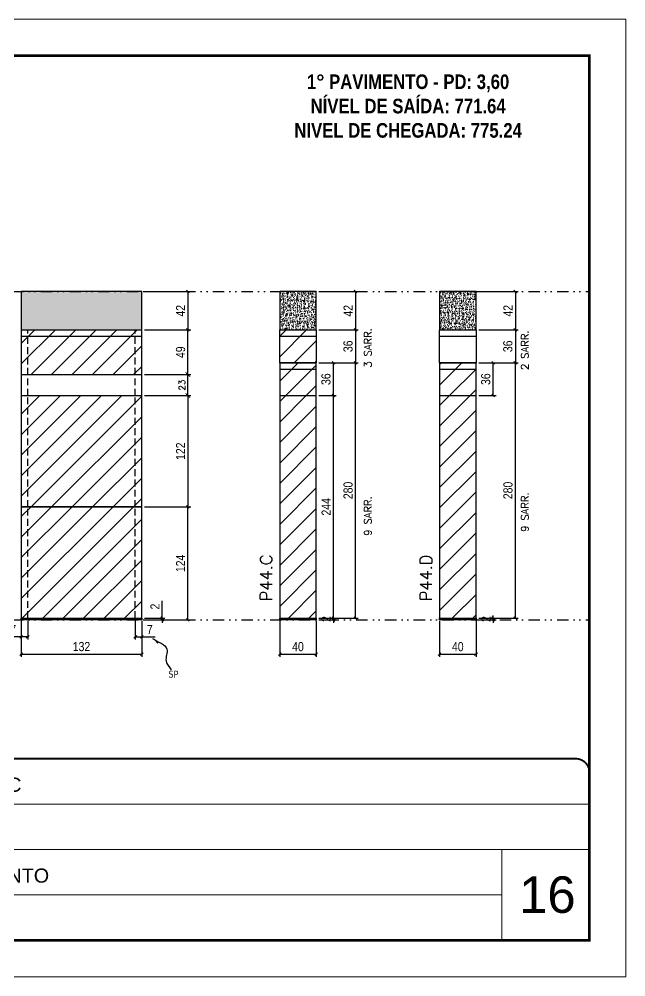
# Model space of a CAD drawing. Extents: x 2949 to 9203, y -16089 to 12527.
# Drawn here: x 8537 to 9203, y 8031 to 9081 of the extents above; entities that cross this region are included whole.
import ezdxf

# ---------------------------------------------------------------- set-up
doc = ezdxf.new("R2010")
doc.units = 0
for name, pattern in [('CONTINUO', [0]), ('DASHED', [0.75, 0.5, -0.25]), ('DIVIDE2', [0.625, 0.25, -0.125, 0, -0.125, 0, -0.125]), ('HIDDEN', [0.375, 0.25, -0.125])]:
    doc.linetypes.add(name, pattern=pattern)
for name, color, linetype, lineweight in [('CARIMBO', 255, 'Continuous', 9), ('Folhas', 255, 'Continuous', 9), ('Hachura', 251, 'Continuous', 9), ('SARRAFO DE PRESSAO', 251, 'DASHED', 9), ('Texto Seção', 7, 'Continuous', 15)]:
    doc.layers.add(name, color=color, linetype=linetype, lineweight=lineweight)
for name, color, linetype in [('COTA', 241, 'Continuous'), ('NOMENCLATURA', 7, 'Continuous'), ('Nível', 160, 'Continuous'), ('Painéis', 200, 'Continuous'), ('SARR_2.2x7', 40, 'Continuous'), ('Sarrafo de Pressão', 42, 'HIDDEN'), ('texto', 7, 'Continuous')]:
    doc.layers.add(name, color=color, linetype=linetype)
doc.styles.add('ARIAL', font='arial.ttf')
doc.styles.add('COTA TECNICA', font='techl___.ttf', dxfattribs={"height": 10})
doc.styles.add('COTA TECNICA-50', font='techl___.ttf', dxfattribs={"height": 10})
doc.styles.add('REGUA-120', font='ROMANS.shx', dxfattribs={"height": 15})
doc.styles.add('ROMANC', font='techb___.ttf', dxfattribs={"height": 2.5})
doc.styles.add('ROMANS', font='romans.shx')
doc.styles.get("Standard").update_dxf_attribs({"font": 'arial.ttf'})
doc.dimstyles.new('COTA PAINEL-50', dxfattribs={"dimtxt": 10, "dimasz": 3, "dimexe": 3, "dimexo": 3, "dimgap": 3, "dimtad": 1, "dimdec": 1, "dimzin": 12, "dimdsep": 46, "dimtxsty": 'COTA TECNICA-50', "dimblk1": 'OBLIQUE', "dimblk2": 'OBLIQUE', "dimsah": 1, "dimcen": 0.9, "dimclrd": 4, "dimclre": 4, "dimclrt": 240, "dimadec": 1, "dimazin": 3, "dimtfac": 1, "dimtdec": 1, "dimtmove": 0, "dimatfit": 3, "dimfxl": 1, "dimtolj": 1, "dimtzin": 12, "dimarcsym": 0})
doc.dimstyles.new('Cota Paínel', dxfattribs={"dimtxt": 7, "dimasz": 5, "dimexe": 3, "dimexo": 3, "dimgap": 3, "dimtad": 1, "dimdec": 1, "dimzin": 12, "dimdsep": 46, "dimtxsty": 'ROMANS', "dimblk": 'ARCHTICK', "dimcen": 0, "dimclrd": 4, "dimclre": 4, "dimclrt": 1, "dimadec": 1, "dimazin": 3, "dimtfac": 1, "dimtdec": 1, "dimtmove": 0, "dimatfit": 3, "dimldrblk": 'OBLIQUE', "dimfxl": 1, "dimtolj": 1, "dimtzin": 12, "dimarcsym": 0})
doc.dimstyles.new('PAINEL', dxfattribs={"dimtxt": 10, "dimasz": 3, "dimexe": 3, "dimexo": 3, "dimgap": 3, "dimtad": 1, "dimdec": 1, "dimzin": 12, "dimdsep": 46, "dimtxsty": 'COTA TECNICA', "dimblk1": 'OBLIQUE', "dimblk2": 'OBLIQUE', "dimsah": 1, "dimcen": 0.9, "dimclrd": 4, "dimclre": 4, "dimclrt": 240, "dimadec": 1, "dimazin": 3, "dimtfac": 1, "dimtdec": 1, "dimtmove": 0, "dimatfit": 3, "dimfxl": 1, "dimtolj": 1, "dimtzin": 12, "dimarcsym": 0})
doc.dimstyles.get("Standard").update_dxf_attribs({"dimtxt": 0.18, "dimasz": 0.18, "dimexe": 0.18, "dimexo": 0.0625, "dimgap": 0.09, "dimtad": 0, "dimtih": 1, "dimtoh": 1, "dimdec": 4, "dimzin": 0, "dimdsep": 46, "dimtxsty": 'Standard', "dimcen": 0.09, "dimadec": 0, "dimazin": 0, "dimtfac": 1, "dimtdec": 4, "dimtofl": 0, "dimtmove": 0, "dimatfit": 3, "dimfxl": 1, "dimtolj": 1, "dimtzin": 0, "dimarcsym": 0})
pattern_1 = [(45, (-126071.967, -22713.47), (-11.2253202, 11.2253202), [])]

# ---------------------------------------------------------------- blocks, each defined once
blk = doc.blocks.new('9999999999')
at = {"color": 30, "linetype": 'CONTINUO'}
for p, q in [((98564.6, 34379.6), (99584, 34379.6)), ((98564.6, 34329.8), (99488, 34329.8)), ((99584, 34329.8), (99488, 34329.8)), ((99488, 34329.8), (99488, 34230.2)), ((98564.6, 34280), (99488, 34280))]:
    blk.add_line(p, q, dxfattribs=at)
at = {"color": 30, "linetype": 'CONTINUO', "const_width": 2}
blk.add_lwpolyline([(99584, 34230.2), (99584, 34414.4, 0.414214), (99569, 34429.4), (98229, 34429.4, 0.414214), (98214, 34414.4), (98214, 34245.2, 0.414214), (98229, 34230.2), (99584, 34230.2)], format="xyb", dxfattribs=at)
at = {"layer": 'Folhas'}
blk.add_lwpolyline([(98139, 34190.2), (99624, 34190.2), (99624, 35240.2), (98139, 35240.2)], close=True, dxfattribs=at)
at = {"layer": 'Folhas', "color": 30, "const_width": 3}
blk.add_lwpolyline([(98214, 34230.2), (99584, 34230.2), (99584, 35200.2), (98214, 35200.2)], close=True, dxfattribs=at)
at = {"color": 7, "linetype": 'Continuous', "ltscale": 5, "style": 'ARIAL'}
for s, height, p in [('ROCONTEC', 15.48, (98837.7, 34393.1)), ('1° PAVIMENTO', 15.483, (98837.7, 34293.5))]:
    blk.add_text(s, height=height, dxfattribs=at).set_placement(p)
blk = doc.blocks.new('_Oblique')
at = {"color": 0, "linetype": 'ByBlock', "lineweight": -2}
blk.add_line((-0.5, -0.5), (0.5, 0.5), dxfattribs=at)
blk = doc.blocks.new('*D527')
at = {"layer": 'COTA', "color": 4, "lineweight": -2, "transparency": 16777216}
for p, q in [((8539.8, 8421.3), (8539.8, 8381.8)), ((8671.8, 8421.3), (8671.8, 8381.8)), ((8539.8, 8384.8), (8671.8, 8384.8))]:
    blk.add_line(p, q, dxfattribs=at)
at = {"layer": 'Defpoints', "color": 0, "transparency": 16777216}
for p in [(8539.8, 8424.3), (8671.8, 8424.3), (8671.8, 8384.8)]:
    blk.add_point(p, dxfattribs=at)
at = {"layer": 'COTA', "color": 4, "lineweight": -2, "transparency": 16777216, "xscale": 3, "yscale": 3, "zscale": 3, "rotation": 180}
blk.add_blockref('_Oblique', (8539.8, 8384.8), dxfattribs=at)
at = {"layer": 'COTA', "color": 4, "lineweight": -2, "transparency": 16777216, "xscale": 3, "yscale": 3, "zscale": 3}
blk.add_blockref('_Oblique', (8671.8, 8384.8), dxfattribs=at)
at = {"layer": 'COTA', "color": 240, "transparency": 16777216, "insert": (8605.8, 8393.1), "char_height": 10, "attachment_point": 5, "style": 'COTA TECNICA'}
blk.add_mtext('\\A1;132', dxfattribs=at)
blk = doc.blocks.new('*D528')
at = {"layer": 'COTA', "color": 4, "lineweight": -2, "transparency": 16777216}
for p, q in [((8823.1, 8421.3), (8823.1, 8381.9)), ((8863.1, 8421.3), (8863.1, 8381.9)), ((8823.1, 8384.9), (8863.1, 8384.9))]:
    blk.add_line(p, q, dxfattribs=at)
at = {"layer": 'Defpoints', "color": 0, "transparency": 16777216}
for p in [(8823.1, 8424.3), (8863.1, 8424.3), (8863.1, 8384.9)]:
    blk.add_point(p, dxfattribs=at)
at = {"layer": 'COTA', "color": 4, "lineweight": -2, "transparency": 16777216, "xscale": 3, "yscale": 3, "zscale": 3, "rotation": 180}
blk.add_blockref('_Oblique', (8823.1, 8384.9), dxfattribs=at)
at = {"layer": 'COTA', "color": 4, "lineweight": -2, "transparency": 16777216, "xscale": 3, "yscale": 3, "zscale": 3}
blk.add_blockref('_Oblique', (8863.1, 8384.9), dxfattribs=at)
at = {"layer": 'COTA', "color": 240, "transparency": 16777216, "insert": (8843.1, 8393), "char_height": 10, "attachment_point": 5, "style": 'COTA TECNICA'}
blk.add_mtext('\\A1;40', dxfattribs=at)
blk = doc.blocks.new('*D534')
at = {"layer": 'COTA', "color": 4, "lineweight": -2, "transparency": 16777216}
for p, q in [((8546.8, 8421.3), (8546.8, 8400.8)), ((8539.8, 8419.3), (8539.8, 8400.8)), ((8539.8, 8403.8), (8525.1, 8403.8)), ((8546.8, 8403.8), (8539.8, 8403.8))]:
    blk.add_line(p, q, dxfattribs=at)
at = {"layer": 'Defpoints', "color": 0, "transparency": 16777216}
for p in [(8539.8, 8422.3), (8546.8, 8424.3), (8539.8, 8403.8)]:
    blk.add_point(p, dxfattribs=at)
at = {"layer": 'COTA', "color": 4, "lineweight": -2, "transparency": 16777216, "xscale": 3, "yscale": 3, "zscale": 3, "rotation": 180}
blk.add_blockref('_Oblique', (8539.8, 8403.8), dxfattribs=at)
at = {"layer": 'COTA', "color": 4, "lineweight": -2, "transparency": 16777216, "xscale": 3, "yscale": 3, "zscale": 3}
blk.add_blockref('_Oblique', (8546.8, 8403.8), dxfattribs=at)
at = {"layer": 'COTA', "color": 240, "transparency": 16777216, "insert": (8530.9, 8411.9), "char_height": 10, "attachment_point": 5, "style": 'COTA TECNICA-50'}
blk.add_mtext('\\A1;7', dxfattribs=at)
blk = doc.blocks.new('*D535')
at = {"layer": 'COTA', "color": 4, "lineweight": -2, "transparency": 16777216}
for p, q in [((8664.8, 8421.3), (8664.8, 8400.8)), ((8671.8, 8419.3), (8671.8, 8400.8)), ((8664.8, 8403.8), (8671.8, 8403.8)), ((8671.8, 8403.8), (8686.5, 8403.8))]:
    blk.add_line(p, q, dxfattribs=at)
at = {"layer": 'Defpoints', "color": 0, "transparency": 16777216}
for p in [(8664.8, 8424.3), (8671.8, 8422.3), (8671.8, 8403.8)]:
    blk.add_point(p, dxfattribs=at)
at = {"layer": 'COTA', "color": 4, "lineweight": -2, "transparency": 16777216, "xscale": 3, "yscale": 3, "zscale": 3, "rotation": 180}
blk.add_blockref('_Oblique', (8664.8, 8403.8), dxfattribs=at)
at = {"layer": 'COTA', "color": 4, "lineweight": -2, "transparency": 16777216, "xscale": 3, "yscale": 3, "zscale": 3}
blk.add_blockref('_Oblique', (8671.8, 8403.8), dxfattribs=at)
at = {"layer": 'COTA', "color": 240, "transparency": 16777216, "insert": (8680.7, 8411.9), "char_height": 10, "attachment_point": 5, "style": 'COTA TECNICA-50'}
blk.add_mtext('\\A1;7', dxfattribs=at)
blk = doc.blocks.new('*D536')
at = {"layer": 'COTA', "color": 4, "lineweight": -2, "transparency": 16777216}
for p, q in [((8674.8, 8546.3), (8725.5, 8546.3)), ((8722.5, 8422.3), (8722.5, 8546.3)), ((8674.8, 8422.3), (8725.5, 8422.3))]:
    blk.add_line(p, q, dxfattribs=at)
at = {"layer": 'Defpoints', "color": 0, "transparency": 16777216}
for p in [(8671.8, 8546.3), (8722.5, 8546.3), (8671.8, 8422.3)]:
    blk.add_point(p, dxfattribs=at)
at = {"layer": 'COTA', "color": 4, "lineweight": -2, "transparency": 16777216, "xscale": 3, "yscale": 3, "zscale": 3}
for p, rotation in [((8722.5, 8546.3), 90), ((8722.5, 8422.3), 270)]:
    blk.add_blockref('_Oblique', p, dxfattribs=dict(at, rotation=rotation))
at = {"layer": 'COTA', "color": 240, "transparency": 16777216, "insert": (8714.4, 8484.3), "char_height": 10, "attachment_point": 5, "rotation": 90, "style": 'COTA TECNICA-50'}
blk.add_mtext('\\A1;124', dxfattribs=at)
blk = doc.blocks.new('*D537')
at = {"layer": 'COTA', "color": 4, "lineweight": -2, "transparency": 16777216}
for p, q in [((8694.3, 8424.3), (8694.3, 8443.1)), ((8674.8, 8424.3), (8697.3, 8424.3)), ((8674.8, 8422.3), (8697.3, 8422.3)), ((8694.3, 8422.3), (8694.3, 8424.3)), ((8694.3, 8422.3), (8694.3, 8419.3))]:
    blk.add_line(p, q, dxfattribs=at)
at = {"layer": 'Defpoints', "color": 0, "transparency": 16777216}
for p in [(8671.8, 8424.3), (8671.8, 8422.3), (8694.3, 8422.3)]:
    blk.add_point(p, dxfattribs=at)
at = {"layer": 'COTA', "color": 4, "lineweight": -2, "transparency": 16777216, "xscale": 3, "yscale": 3, "zscale": 3}
for p, rotation in [((8694.3, 8424.3), 270), ((8694.3, 8422.3), 90)]:
    blk.add_blockref('_Oblique', p, dxfattribs=dict(at, rotation=rotation))
at = {"layer": 'COTA', "color": 240, "transparency": 16777216, "insert": (8686.3, 8437), "char_height": 10, "attachment_point": 5, "rotation": 90, "style": 'COTA TECNICA-50'}
blk.add_mtext('\\A1;2', dxfattribs=at)
blk = doc.blocks.new('*D538')
at = {"layer": 'COTA', "color": 4, "linetype": 'ByBlock', "lineweight": -2, "transparency": 16777216}
for p, q in [((8674.8, 8740.3), (8725.5, 8740.3)), ((8722.5, 8691.3), (8722.5, 8740.3)), ((8674.8, 8691.3), (8725.5, 8691.3))]:
    blk.add_line(p, q, dxfattribs=at)
at = {"layer": 'Defpoints', "color": 0, "linetype": 'ByBlock', "transparency": 16777216}
for p in [(8671.8, 8740.3), (8722.5, 8740.3), (8671.8, 8691.3)]:
    blk.add_point(p, dxfattribs=at)
at = {"layer": 'COTA', "color": 4, "linetype": 'ByBlock', "lineweight": -2, "transparency": 16777216, "xscale": 3, "yscale": 3, "zscale": 3}
for p, rotation in [((8722.5, 8740.3), 90), ((8722.5, 8691.3), 270)]:
    blk.add_blockref('_Oblique', p, dxfattribs=dict(at, rotation=rotation))
at = {"layer": 'COTA', "color": 240, "linetype": 'ByBlock', "transparency": 16777216, "insert": (8714.4, 8715.8), "char_height": 10, "attachment_point": 5, "rotation": 90, "style": 'COTA TECNICA'}
blk.add_mtext('\\A1;49', dxfattribs=at)
blk = doc.blocks.new('*D539')
at = {"layer": 'COTA', "color": 4, "lineweight": -2, "transparency": 16777216}
for p, q in [((8866.1, 8424.3), (8885, 8424.3)), ((8866.1, 8422.3), (8885, 8422.3)), ((8882, 8424.3), (8882, 8427.3)), ((8882, 8422.3), (8882, 8424.3)), ((8882, 8422.3), (8882, 8419.3))]:
    blk.add_line(p, q, dxfattribs=at)
at = {"layer": 'Defpoints', "color": 0, "transparency": 16777216}
for p in [(8863.1, 8424.3), (8863.1, 8422.3), (8882, 8424.3)]:
    blk.add_point(p, dxfattribs=at)
at = {"layer": 'COTA', "color": 4, "lineweight": -2, "transparency": 16777216, "xscale": 3, "yscale": 3, "zscale": 3}
for p, rotation in [((8882, 8424.3), 270), ((8882, 8422.3), 90)]:
    blk.add_blockref('_Oblique', p, dxfattribs=dict(at, rotation=rotation))
at = {"layer": 'COTA', "color": 240, "transparency": 16777216, "insert": (8874, 8423.3), "char_height": 10, "attachment_point": 5, "rotation": 90, "style": 'COTA TECNICA-50'}
blk.add_mtext('\\A1;2', dxfattribs=at)
blk = doc.blocks.new('*D561')
at = {"layer": 'COTA', "color": 4, "linetype": 'ByBlock', "lineweight": -2, "transparency": 16777216}
for p, q in [((8866.1, 8782.3), (8909.2, 8782.3)), ((8906.2, 8782.3), (8906.2, 8740.3)), ((8866.1, 8740.3), (8909.2, 8740.3))]:
    blk.add_line(p, q, dxfattribs=at)
at = {"layer": 'Defpoints', "color": 0, "linetype": 'ByBlock', "transparency": 16777216}
for p in [(8863.1, 8782.3), (8863.1, 8740.3), (8906.2, 8740.3)]:
    blk.add_point(p, dxfattribs=at)
at = {"layer": 'COTA', "color": 4, "linetype": 'ByBlock', "lineweight": -2, "transparency": 16777216, "xscale": 3, "yscale": 3, "zscale": 3}
for p, rotation in [((8906.2, 8782.3), 90), ((8906.2, 8740.3), 270)]:
    blk.add_blockref('_Oblique', p, dxfattribs=dict(at, rotation=rotation))
at = {"layer": 'COTA', "color": 240, "linetype": 'ByBlock', "transparency": 16777216, "insert": (8898.1, 8761.3), "char_height": 10, "attachment_point": 5, "rotation": 90, "style": 'COTA TECNICA'}
blk.add_mtext('\\A1;42', dxfattribs=at)
blk = doc.blocks.new('*D562')
at = {"layer": 'COTA', "color": 4, "linetype": 'ByBlock', "lineweight": -2, "transparency": 16777216}
for p, q in [((8866.1, 8704.3), (8909.2, 8704.3)), ((8906.2, 8424.3), (8906.2, 8704.3)), ((8866.1, 8424.3), (8909.2, 8424.3))]:
    blk.add_line(p, q, dxfattribs=at)
at = {"layer": 'Defpoints', "color": 0, "linetype": 'ByBlock', "transparency": 16777216}
for p in [(8863.1, 8704.3), (8906.2, 8704.3), (8863.1, 8424.3)]:
    blk.add_point(p, dxfattribs=at)
at = {"layer": 'COTA', "color": 4, "linetype": 'ByBlock', "lineweight": -2, "transparency": 16777216, "xscale": 3, "yscale": 3, "zscale": 3}
for p, rotation in [((8906.2, 8704.3), 90), ((8906.2, 8424.3), 270)]:
    blk.add_blockref('_Oblique', p, dxfattribs=dict(at, rotation=rotation))
at = {"layer": 'COTA', "color": 240, "linetype": 'ByBlock', "transparency": 16777216, "insert": (8898.1, 8564.3), "char_height": 10, "attachment_point": 5, "rotation": 90, "style": 'COTA TECNICA'}
blk.add_mtext('\\A1;280', dxfattribs=at)
blk = doc.blocks.new('*D547')
at = {"layer": 'COTA', "color": 4, "lineweight": -2, "transparency": 16777216}
for p, q in [((8998.3, 8421.3), (8998.3, 8381.9)), ((9038.3, 8421.3), (9038.3, 8381.9)), ((8998.3, 8384.9), (9038.3, 8384.9))]:
    blk.add_line(p, q, dxfattribs=at)
at = {"layer": 'Defpoints', "color": 0, "transparency": 16777216}
for p in [(8998.3, 8424.3), (9038.3, 8424.3), (9038.3, 8384.9)]:
    blk.add_point(p, dxfattribs=at)
at = {"layer": 'COTA', "color": 4, "lineweight": -2, "transparency": 16777216, "xscale": 3, "yscale": 3, "zscale": 3, "rotation": 180}
blk.add_blockref('_Oblique', (8998.3, 8384.9), dxfattribs=at)
at = {"layer": 'COTA', "color": 4, "lineweight": -2, "transparency": 16777216, "xscale": 3, "yscale": 3, "zscale": 3}
blk.add_blockref('_Oblique', (9038.3, 8384.9), dxfattribs=at)
at = {"layer": 'COTA', "color": 240, "transparency": 16777216, "insert": (9018.3, 8393), "char_height": 10, "attachment_point": 5, "style": 'COTA TECNICA'}
blk.add_mtext('\\A1;40', dxfattribs=at)
blk = doc.blocks.new('*D548')
at = {"layer": 'COTA', "color": 4, "lineweight": -2, "transparency": 16777216}
for p, q in [((9041.3, 8424.3), (9060.2, 8424.3)), ((9041.3, 8422.3), (9060.2, 8422.3)), ((9057.2, 8424.3), (9057.2, 8427.3)), ((9057.2, 8422.3), (9057.2, 8424.3)), ((9057.2, 8422.3), (9057.2, 8419.3))]:
    blk.add_line(p, q, dxfattribs=at)
at = {"layer": 'Defpoints', "color": 0, "transparency": 16777216}
for p in [(9038.3, 8424.3), (9038.3, 8422.3), (9057.2, 8424.3)]:
    blk.add_point(p, dxfattribs=at)
at = {"layer": 'COTA', "color": 4, "lineweight": -2, "transparency": 16777216, "xscale": 3, "yscale": 3, "zscale": 3}
for p, rotation in [((9057.2, 8424.3), 270), ((9057.2, 8422.3), 90)]:
    blk.add_blockref('_Oblique', p, dxfattribs=dict(at, rotation=rotation))
at = {"layer": 'COTA', "color": 240, "transparency": 16777216, "insert": (9049.2, 8423.3), "char_height": 10, "attachment_point": 5, "rotation": 90, "style": 'COTA TECNICA-50'}
blk.add_mtext('\\A1;2', dxfattribs=at)
blk = doc.blocks.new('*D565')
at = {"layer": 'COTA', "color": 4, "linetype": 'ByBlock', "lineweight": -2, "transparency": 16777216}
for p, q in [((9041.3, 8782.3), (9084.4, 8782.3)), ((9081.4, 8782.3), (9081.4, 8740.3)), ((9041.3, 8740.3), (9084.4, 8740.3))]:
    blk.add_line(p, q, dxfattribs=at)
at = {"layer": 'Defpoints', "color": 0, "linetype": 'ByBlock', "transparency": 16777216}
for p in [(9038.3, 8782.3), (9038.3, 8740.3), (9081.4, 8740.3)]:
    blk.add_point(p, dxfattribs=at)
at = {"layer": 'COTA', "color": 4, "linetype": 'ByBlock', "lineweight": -2, "transparency": 16777216, "xscale": 3, "yscale": 3, "zscale": 3}
for p, rotation in [((9081.4, 8782.3), 90), ((9081.4, 8740.3), 270)]:
    blk.add_blockref('_Oblique', p, dxfattribs=dict(at, rotation=rotation))
at = {"layer": 'COTA', "color": 240, "linetype": 'ByBlock', "transparency": 16777216, "insert": (9073.3, 8761.3), "char_height": 10, "attachment_point": 5, "rotation": 90, "style": 'COTA TECNICA'}
blk.add_mtext('\\A1;42', dxfattribs=at)
blk = doc.blocks.new('*D566')
at = {"layer": 'COTA', "color": 4, "linetype": 'ByBlock', "lineweight": -2, "transparency": 16777216}
for p, q in [((9041.3, 8704.3), (9084.4, 8704.3)), ((9081.4, 8424.3), (9081.4, 8704.3)), ((9041.3, 8424.3), (9084.4, 8424.3))]:
    blk.add_line(p, q, dxfattribs=at)
at = {"layer": 'Defpoints', "color": 0, "linetype": 'ByBlock', "transparency": 16777216}
for p in [(9038.3, 8704.3), (9081.4, 8704.3), (9038.3, 8424.3)]:
    blk.add_point(p, dxfattribs=at)
at = {"layer": 'COTA', "color": 4, "linetype": 'ByBlock', "lineweight": -2, "transparency": 16777216, "xscale": 3, "yscale": 3, "zscale": 3}
for p, rotation in [((9081.4, 8704.3), 90), ((9081.4, 8424.3), 270)]:
    blk.add_blockref('_Oblique', p, dxfattribs=dict(at, rotation=rotation))
at = {"layer": 'COTA', "color": 240, "linetype": 'ByBlock', "transparency": 16777216, "insert": (9073.3, 8564.3), "char_height": 10, "attachment_point": 5, "rotation": 90, "style": 'COTA TECNICA'}
blk.add_mtext('\\A1;280', dxfattribs=at)
blk = doc.blocks.new('*D560')
at = {"layer": 'COTA', "color": 4, "linetype": 'ByBlock', "lineweight": -2, "transparency": 16777216}
for p, q in [((8674.8, 8668.3), (8725.5, 8668.3)), ((8722.5, 8668.3), (8722.5, 8546.3)), ((8674.8, 8546.3), (8725.5, 8546.3))]:
    blk.add_line(p, q, dxfattribs=at)
at = {"layer": 'Defpoints', "color": 0, "linetype": 'ByBlock', "transparency": 16777216}
for p in [(8671.8, 8668.3), (8671.8, 8546.3), (8722.5, 8546.3)]:
    blk.add_point(p, dxfattribs=at)
at = {"layer": 'COTA', "color": 4, "linetype": 'ByBlock', "lineweight": -2, "transparency": 16777216, "xscale": 3, "yscale": 3, "zscale": 3}
for p, rotation in [((8722.5, 8668.3), 90), ((8722.5, 8546.3), 270)]:
    blk.add_blockref('_Oblique', p, dxfattribs=dict(at, rotation=rotation))
at = {"layer": 'COTA', "color": 240, "linetype": 'ByBlock', "transparency": 16777216, "insert": (8714.4, 8607.3), "char_height": 10, "attachment_point": 5, "rotation": 90, "style": 'COTA TECNICA'}
blk.add_mtext('\\A1;122', dxfattribs=at)
blk = doc.blocks.new('*D553')
at = {"layer": 'COTA', "color": 4, "linetype": 'ByBlock', "lineweight": -2, "transparency": 16777216}
for p, q in [((8866.1, 8668.3), (8885, 8668.3)), ((8882, 8424.3), (8882, 8668.3)), ((8866.1, 8424.3), (8885, 8424.3))]:
    blk.add_line(p, q, dxfattribs=at)
at = {"layer": 'Defpoints', "color": 0, "linetype": 'ByBlock', "transparency": 16777216}
for p in [(8863.1, 8668.3), (8882, 8668.3), (8863.1, 8424.3)]:
    blk.add_point(p, dxfattribs=at)
at = {"layer": 'COTA', "color": 4, "linetype": 'ByBlock', "lineweight": -2, "transparency": 16777216, "xscale": 3, "yscale": 3, "zscale": 3}
for p, rotation in [((8882, 8668.3), 90), ((8882, 8424.3), 270)]:
    blk.add_blockref('_Oblique', p, dxfattribs=dict(at, rotation=rotation))
at = {"layer": 'COTA', "color": 240, "linetype": 'ByBlock', "transparency": 16777216, "insert": (8874, 8546.3), "char_height": 10, "attachment_point": 5, "rotation": 90, "style": 'COTA TECNICA'}
blk.add_mtext('\\A1;244', dxfattribs=at)
blk = doc.blocks.new('*D554')
at = {"layer": 'COTA', "color": 4, "linetype": 'ByBlock', "lineweight": -2, "transparency": 16777216}
for p, q in [((8866.1, 8704.3), (8885, 8704.3)), ((8882, 8668.3), (8882, 8704.3)), ((8866.1, 8668.3), (8885, 8668.3))]:
    blk.add_line(p, q, dxfattribs=at)
at = {"layer": 'Defpoints', "color": 0, "linetype": 'ByBlock', "transparency": 16777216}
for p in [(8863.1, 8704.3), (8882, 8704.3), (8863.1, 8668.3)]:
    blk.add_point(p, dxfattribs=at)
at = {"layer": 'COTA', "color": 4, "linetype": 'ByBlock', "lineweight": -2, "transparency": 16777216, "xscale": 3, "yscale": 3, "zscale": 3}
for p, rotation in [((8882, 8704.3), 90), ((8882, 8668.3), 270)]:
    blk.add_blockref('_Oblique', p, dxfattribs=dict(at, rotation=rotation))
at = {"layer": 'COTA', "color": 240, "linetype": 'ByBlock', "transparency": 16777216, "insert": (8873.8, 8686.3), "char_height": 10, "attachment_point": 5, "rotation": 90, "style": 'COTA TECNICA'}
blk.add_mtext('\\A1;36', dxfattribs=at)
blk = doc.blocks.new('*D555')
at = {"layer": 'COTA', "color": 4, "linetype": 'ByBlock', "lineweight": -2, "transparency": 16777216}
for p, q in [((8866.1, 8668.3), (8885, 8668.3)), ((8882, 8424.3), (8882, 8668.3)), ((8866.1, 8424.3), (8885, 8424.3))]:
    blk.add_line(p, q, dxfattribs=at)
at = {"layer": 'Defpoints', "color": 0, "linetype": 'ByBlock', "transparency": 16777216}
for p in [(8863.1, 8668.3), (8882, 8668.3), (8863.1, 8424.3)]:
    blk.add_point(p, dxfattribs=at)
at = {"layer": 'COTA', "color": 4, "linetype": 'ByBlock', "lineweight": -2, "transparency": 16777216, "xscale": 3, "yscale": 3, "zscale": 3}
for p, rotation in [((8882, 8668.3), 90), ((8882, 8424.3), 270)]:
    blk.add_blockref('_Oblique', p, dxfattribs=dict(at, rotation=rotation))
at = {"layer": 'COTA', "color": 240, "linetype": 'ByBlock', "transparency": 16777216, "insert": (8874, 8546.3), "char_height": 10, "attachment_point": 5, "rotation": 90, "style": 'COTA TECNICA'}
blk.add_mtext('\\A1;244', dxfattribs=at)
blk = doc.blocks.new('*D524')
at = {"layer": 'COTA', "color": 4, "linetype": 'ByBlock', "lineweight": -2, "transparency": 16777216}
for p, q in [((9041.3, 8704.3), (9060.2, 8704.3)), ((9057.2, 8668.3), (9057.2, 8704.3)), ((9041.3, 8668.3), (9060.2, 8668.3))]:
    blk.add_line(p, q, dxfattribs=at)
at = {"layer": 'Defpoints', "color": 0, "linetype": 'ByBlock', "transparency": 16777216}
for p in [(9038.3, 8704.3), (9057.2, 8704.3), (9038.3, 8668.3)]:
    blk.add_point(p, dxfattribs=at)
at = {"layer": 'COTA', "color": 4, "linetype": 'ByBlock', "lineweight": -2, "transparency": 16777216, "xscale": 3, "yscale": 3, "zscale": 3}
for p, rotation in [((9057.2, 8704.3), 90), ((9057.2, 8668.3), 270)]:
    blk.add_blockref('_Oblique', p, dxfattribs=dict(at, rotation=rotation))
at = {"layer": 'COTA', "color": 240, "linetype": 'ByBlock', "transparency": 16777216, "insert": (9049, 8686.3), "char_height": 10, "attachment_point": 5, "rotation": 90, "style": 'COTA TECNICA'}
blk.add_mtext('\\A1;36', dxfattribs=at)
blk = doc.blocks.new('*D550')
at = {"layer": 'COTA', "color": 4, "linetype": 'ByBlock', "lineweight": -2, "transparency": 16777216}
for p, q in [((8866.1, 8740.3), (8909.2, 8740.3)), ((8906.2, 8740.3), (8906.2, 8704.3)), ((8866.1, 8704.3), (8909.2, 8704.3))]:
    blk.add_line(p, q, dxfattribs=at)
at = {"layer": 'Defpoints', "color": 0, "linetype": 'ByBlock', "transparency": 16777216}
for p in [(8863.1, 8740.3), (8863.1, 8704.3), (8906.2, 8704.3)]:
    blk.add_point(p, dxfattribs=at)
at = {"layer": 'COTA', "color": 4, "linetype": 'ByBlock', "lineweight": -2, "transparency": 16777216, "xscale": 3, "yscale": 3, "zscale": 3}
for p, rotation in [((8906.2, 8740.3), 90), ((8906.2, 8704.3), 270)]:
    blk.add_blockref('_Oblique', p, dxfattribs=dict(at, rotation=rotation))
at = {"layer": 'COTA', "color": 240, "linetype": 'ByBlock', "transparency": 16777216, "insert": (8898, 8722.3), "char_height": 10, "attachment_point": 5, "rotation": 90, "style": 'COTA TECNICA'}
blk.add_mtext('\\A1;36', dxfattribs=at)
blk = doc.blocks.new('*D549')
at = {"layer": 'COTA', "color": 4, "linetype": 'ByBlock', "lineweight": -2, "transparency": 16777216}
for p, q in [((9041.3, 8740.3), (9084.4, 8740.3)), ((9081.4, 8740.3), (9081.4, 8704.3)), ((9041.3, 8704.3), (9084.4, 8704.3))]:
    blk.add_line(p, q, dxfattribs=at)
at = {"layer": 'Defpoints', "color": 0, "linetype": 'ByBlock', "transparency": 16777216}
for p in [(9038.3, 8740.3), (9038.3, 8704.3), (9081.4, 8704.3)]:
    blk.add_point(p, dxfattribs=at)
at = {"layer": 'COTA', "color": 4, "linetype": 'ByBlock', "lineweight": -2, "transparency": 16777216, "xscale": 3, "yscale": 3, "zscale": 3}
for p, rotation in [((9081.4, 8740.3), 90), ((9081.4, 8704.3), 270)]:
    blk.add_blockref('_Oblique', p, dxfattribs=dict(at, rotation=rotation))
at = {"layer": 'COTA', "color": 240, "linetype": 'ByBlock', "transparency": 16777216, "insert": (9073.2, 8722.3), "char_height": 10, "attachment_point": 5, "rotation": 90, "style": 'COTA TECNICA'}
blk.add_mtext('\\A1;36', dxfattribs=at)
blk = doc.blocks.new('*D523')
at = {"layer": 'COTA', "color": 4, "linetype": 'ByBlock', "lineweight": -2, "transparency": 16777216}
for p, q in [((8674.8, 8782.3), (8725.5, 8782.3)), ((8722.5, 8782.3), (8722.5, 8740.3)), ((8674.8, 8740.3), (8725.5, 8740.3))]:
    blk.add_line(p, q, dxfattribs=at)
at = {"layer": 'Defpoints', "color": 0, "linetype": 'ByBlock', "transparency": 16777216}
for p in [(8671.8, 8782.3), (8671.8, 8740.3), (8722.5, 8740.3)]:
    blk.add_point(p, dxfattribs=at)
at = {"layer": 'COTA', "color": 4, "linetype": 'ByBlock', "lineweight": -2, "transparency": 16777216, "xscale": 3, "yscale": 3, "zscale": 3}
for p, rotation in [((8722.5, 8782.3), 90), ((8722.5, 8740.3), 270)]:
    blk.add_blockref('_Oblique', p, dxfattribs=dict(at, rotation=rotation))
at = {"layer": 'COTA', "color": 240, "linetype": 'ByBlock', "transparency": 16777216, "insert": (8714.4, 8761.3), "char_height": 10, "attachment_point": 5, "rotation": 90, "style": 'COTA TECNICA'}
blk.add_mtext('\\A1;42', dxfattribs=at)
blk = doc.blocks.new('_ArchTick')
at = {"color": 0, "linetype": 'ByBlock', "const_width": 0.15}
blk.add_lwpolyline([(-0.5, -0.5), (0.5, 0.5)], dxfattribs=at)
blk = doc.blocks.new('*D551')
at = {"layer": 'COTA', "color": 4, "lineweight": -2, "transparency": 16777216}
for p, q in [((8674.8, 8691.3), (8725.5, 8691.3)), ((8722.5, 8668.3), (8722.5, 8691.3)), ((8674.8, 8668.3), (8725.5, 8668.3))]:
    blk.add_line(p, q, dxfattribs=at)
at = {"layer": 'Defpoints', "color": 0, "transparency": 16777216}
for p in [(8671.8, 8691.3), (8722.5, 8691.3), (8671.8, 8668.3)]:
    blk.add_point(p, dxfattribs=at)
at = {"layer": 'COTA', "color": 4, "lineweight": -2, "transparency": 16777216, "xscale": 5, "yscale": 5, "zscale": 5}
for p, rotation in [((8722.5, 8691.3), 90), ((8722.5, 8668.3), 270)]:
    blk.add_blockref('_ArchTick', p, dxfattribs=dict(at, rotation=rotation))
at = {"layer": 'COTA', "color": 1, "transparency": 16777216, "insert": (8716, 8679.8), "char_height": 7, "attachment_point": 5, "rotation": 90, "style": 'ROMANS'}
blk.add_mtext('\\A1;23', dxfattribs=at)

msp = doc.modelspace()

# ---------------------------------------------------------------- hatches: boundary and pattern name
at = {"layer": 'COTA', "linetype": 'ByBlock'}
h = msp.add_hatch(dxfattribs=at)
h.set_pattern_fill('AR-CONC', color=256, scale=0.03)
h.set_pattern_definition([(50, (-126071.9665, -22648.4705), (5.46554007, -0.47817257), [0.5715, -6.2865]), (355, (-126071.9665, -22648.4705), (-1.05730264, 5.73170536), [0.4572, -5.02921753]), (100.4514447, (-126071.511, -22648.5104), (4.40823741, 5.25353256), [0.48570026, -5.34270734]), (46.1842, (-126071.9665, -22646.9465), (8.13237123, -1.26126984), [0.85725, -9.42975]), (96.6355576, (-126071.289, -22647.052), (7.122124, 7.42278374), [0.7285507, -8.01406824]), (351.184151, (-126071.9665, -22646.9465), (7.122124, 7.42278374), [0.685799, -7.54379196]), (21, (-126071.2045, -22647.3275), (4.54843174, -3.06795595), [0.5715, -6.2865]), (326, (-126071.2045, -22647.3275), (1.85406085, 5.52563898), [0.4572, -5.0292]), (71.451445, (-126070.8255, -22647.583), (6.40249258, 2.45768307), [0.48570026, -5.34269813]), (37.5, (-126071.9665, -22648.4705), (0.092658098, 2.536651166), [0, -4.96824, 0, -5.1054, 0, -5.04825]), (7.5, (-126071.9665, -22648.4705), (2.004589875, 3.005417245), [0, -2.91084, 0, -4.85394, 0, -1.92405]), (327.5, (-126073.6658, -22648.4705), (4.067717855, -0.17186232), [0, -1.905, 0, -5.9436, 0, -7.8867]), (317.5, (-126074.4278, -22648.4705), (4.44387544, 0.76279473), [0, -2.4765, 0, -3.94716, 0, -5.6007])])
h.paths.add_polyline_path([(8671.81, 8782.29), (8539.81, 8782.29), (8539.81, 8740.29), (8671.81, 8740.29)])
h = msp.add_hatch(dxfattribs=at)
h.set_pattern_fill('AR-CONC', color=256, scale=0.03)
h.set_pattern_definition([(50, (-122901.9665, -20433.1203), (5.46554007, -0.47817257), [0.5715, -6.2865]), (355, (-122901.9665, -20433.1203), (-1.05730264, 5.73170536), [0.4572, -5.02921753]), (100.4514447, (-122901.511, -20433.16), (4.40823741, 5.25353256), [0.48570026, -5.34270734]), (46.1842, (-122901.9665, -20431.596), (8.13237123, -1.26126984), [0.85725, -9.42975]), (96.6355576, (-122901.289, -20431.7014), (7.122124, 7.42278374), [0.7285507, -8.01406824]), (351.184151, (-122901.9665, -20431.596), (7.122124, 7.42278374), [0.685799, -7.54379196]), (21, (-122901.2045, -20431.9773), (4.54843174, -3.06795595), [0.5715, -6.2865]), (326, (-122901.2045, -20431.9773), (1.85406085, 5.52563898), [0.4572, -5.0292]), (71.451445, (-122900.8255, -20432.233), (6.40249258, 2.45768307), [0.48570026, -5.34269813]), (37.5, (-122901.9665, -20433.1203), (0.092658098, 2.536651166), [0, -4.96824, 0, -5.1054, 0, -5.04825]), (7.5, (-122901.9665, -20433.1203), (2.004589875, 3.005417245), [0, -2.91084, 0, -4.85394, 0, -1.92405]), (327.5, (-122903.6658, -20433.1203), (4.067717855, -0.17186232), [0, -1.905, 0, -5.9436, 0, -7.8867]), (317.5, (-122904.4278, -20433.1203), (4.44387544, 0.76279473), [0, -2.4765, 0, -3.94716, 0, -5.6007])])
h.paths.add_polyline_path([(8823.14, 8740.29), (8863.14, 8740.29), (8863.14, 8782.29), (8823.14, 8782.29)])
h = msp.add_hatch(dxfattribs=at)
h.set_pattern_fill('AR-CONC', color=256, scale=0.03)
h.set_pattern_definition([(50, (-122726.794, -20391.1203), (5.46554007, -0.47817257), [0.5715, -6.2865]), (355, (-122726.794, -20391.1203), (-1.05730264, 5.73170536), [0.4572, -5.02921753]), (100.4514447, (-122726.3384, -20391.16), (4.40823741, 5.25353256), [0.48570026, -5.34270734]), (46.1842, (-122726.794, -20389.596), (8.13237123, -1.26126984), [0.85725, -9.42975]), (96.6355576, (-122726.116, -20389.7014), (7.122124, 7.42278374), [0.7285507, -8.01406824]), (351.184151, (-122726.794, -20389.596), (7.122124, 7.42278374), [0.685799, -7.54379196]), (21, (-122726.032, -20389.9773), (4.54843174, -3.06795595), [0.5715, -6.2865]), (326, (-122726.032, -20389.9773), (1.85406085, 5.52563898), [0.4572, -5.0292]), (71.451445, (-122725.653, -20390.233), (6.40249258, 2.45768307), [0.48570026, -5.34269813]), (37.5, (-122726.7939, -20391.1203), (0.092658098, 2.536651166), [0, -4.96824, 0, -5.1054, 0, -5.04825]), (7.5, (-122726.7939, -20391.1203), (2.004589875, 3.005417245), [0, -2.91084, 0, -4.85394, 0, -1.92405]), (327.5, (-122728.4931, -20391.1203), (4.067717855, -0.17186232), [0, -1.905, 0, -5.9436, 0, -7.8867]), (317.5, (-122729.255, -20391.1203), (4.44387544, 0.76279473), [0, -2.4765, 0, -3.94716, 0, -5.6007])])
h.paths.add_polyline_path([(8998.31, 8740.29), (9038.31, 8740.29), (9038.31, 8782.29), (8998.31, 8782.29)])
at = {"layer": 'Hachura', "linetype": 'ByBlock'}
h = msp.add_hatch(dxfattribs=at)
h.set_pattern_fill('ANSI31', color=256, scale=5)
h.set_pattern_definition([(45, (0, 6), (-11.22532, 11.22532), [])])
h.paths.add_polyline_path([(8671.81, 8691.29), (8671.81, 8740.29), (8539.81, 8740.29), (8539.81, 8691.29)])
at = {"layer": 'Hachura'}
h = msp.add_hatch(dxfattribs=at)
h.set_pattern_fill('ANSI31', color=256, scale=5)
h.paths.add_polyline_path([(8863.14, 8740.29), (8823.14, 8740.29), (8823.14, 8704.29), (8863.14, 8704.29)])
at = {"layer": 'Hachura', "linetype": 'ByBlock'}
h = msp.add_hatch(dxfattribs=at)
h.set_pattern_fill('ANSI31', color=256, scale=5)
h.set_pattern_definition(pattern_1)
h.paths.add_polyline_path([(8863.14, 8704.29), (8823.14, 8704.29), (8823.14, 8668.29), (8863.14, 8668.29)])
h = msp.add_hatch(dxfattribs=at)
h.set_pattern_fill('ANSI31', color=256, scale=5)
h.set_pattern_definition(pattern_1)
h.paths.add_polyline_path([(9038.31, 8668.29), (9038.31, 8704.29), (8998.31, 8704.29), (8998.31, 8668.29)])
h = msp.add_hatch(dxfattribs=at)
h.set_pattern_fill('ANSI31', color=256, scale=5)
h.set_pattern_definition(pattern_1)
h.paths.add_polyline_path([(8671.81, 8546.29), (8671.81, 8668.29), (8539.81, 8668.29), (8539.81, 8546.29)])
h = msp.add_hatch(dxfattribs=at)
h.set_pattern_fill('ANSI31', color=256, scale=5)
h.set_pattern_definition(pattern_1)
h.paths.add_polyline_path([(8863.14, 8668.29), (8823.14, 8668.29), (8823.14, 8424.29), (8863.14, 8424.29)])
h = msp.add_hatch(dxfattribs=at)
h.set_pattern_fill('ANSI31', color=256, scale=5)
h.set_pattern_definition(pattern_1)
h.paths.add_polyline_path([(9038.31, 8668.29), (8998.31, 8668.29), (8998.31, 8424.29), (9038.31, 8424.29)])
h = msp.add_hatch(dxfattribs=at)
h.set_pattern_fill('ANSI31', color=256, scale=5)
h.set_pattern_definition(pattern_1)
h.paths.add_polyline_path([(8671.81, 8546.29), (8539.81, 8546.29), (8539.81, 8424.29), (8671.81, 8424.29)])

# ---------------------------------------------------------------- linework, layer by layer
at = {"layer": 'COTA', "linetype": 'ByBlock'}
for points in [[(8539.81, 8740.29), (8671.81, 8740.29), (8671.81, 8782.29), (8539.81, 8782.29)], [(8823.14, 8740.29), (8863.14, 8740.29), (8863.14, 8782.29), (8823.14, 8782.29)], [(8998.31, 8740.29), (9038.31, 8740.29), (9038.31, 8782.29), (8998.31, 8782.29)]]:
    msp.add_lwpolyline(points, close=True, dxfattribs=at)
at = {"layer": 'Nível', "color": 4, "linetype": 'DIVIDE2', "ltscale": 50}
for p, q in [((8152.19, 8782.29), (9162.53, 8782.29)), ((8152.19, 8422.29), (9162.53, 8422.29))]:
    msp.add_line(p, q, dxfattribs=at)
at = {"layer": 'Painéis'}
for p, q in [((8539.81, 8740.29), (8539.81, 8546.29)), ((8671.81, 8546.29), (8671.81, 8740.29)), ((8539.81, 8733.29), (8671.81, 8733.29)), ((8539.81, 8691.29), (8671.81, 8691.29)), ((8823.14, 8668.29), (8863.14, 8668.29)), ((8998.31, 8668.29), (9038.31, 8668.29)), ((8539.81, 8546.29), (8671.81, 8546.29))]:
    msp.add_line(p, q, dxfattribs=at)
at = {"layer": 'Painéis', "linetype": 'ByBlock'}
for p, q in [((8539.81, 8740.29), (8671.81, 8740.29)), ((8539.81, 8668.29), (8671.81, 8668.29))]:
    msp.add_line(p, q, dxfattribs=at)
for points in [[(8823.14, 8740.29), (8863.14, 8740.29), (8863.14, 8704.29), (8823.14, 8704.29)], [(8998.31, 8740.29), (9038.31, 8740.29), (9038.31, 8704.29), (8998.31, 8704.29)]]:
    msp.add_lwpolyline(points, close=True, dxfattribs=at)
at = {"layer": 'Painéis'}
for points in [[(8823.14, 8424.29), (8863.14, 8424.29), (8863.14, 8704.29), (8823.14, 8704.29)], [(8823.14, 8704.29), (8863.14, 8704.29), (8863.14, 8704.29), (8823.14, 8704.29)], [(8998.31, 8424.29), (9038.31, 8424.29), (9038.31, 8704.29), (8998.31, 8704.29)], [(8998.31, 8704.29), (9038.31, 8704.29), (9038.31, 8704.29), (8998.31, 8704.29)], [(8539.81, 8424.29), (8671.81, 8424.29), (8671.81, 8546.29), (8539.81, 8546.29)], [(8539.81, 8424.29), (8671.81, 8424.29), (8671.81, 8422.29), (8539.81, 8422.29)], [(8823.14, 8424.29), (8863.14, 8424.29), (8863.14, 8422.29), (8823.14, 8422.29)], [(8998.31, 8424.29), (9038.31, 8424.29), (9038.31, 8422.29), (8998.31, 8422.29)]]:
    msp.add_lwpolyline(points, close=True, dxfattribs=at)
at = {"layer": 'SARR_2.2x7'}
for p, q in [((8823.14, 8733.29), (8863.14, 8733.29)), ((8998.31, 8733.29), (9038.31, 8733.29)), ((8823.14, 8697.29), (8863.14, 8697.29)), ((8998.31, 8697.29), (9038.31, 8697.29))]:
    msp.add_line(p, q, dxfattribs=at)
at = {"layer": 'Sarrafo de Pressão', "ltscale": 30}
for p, q in [((8546.81, 8691.29), (8546.81, 8740.29)), ((8664.81, 8691.29), (8664.81, 8740.29)), ((8546.81, 8668.29), (8546.81, 8691.29)), ((8664.81, 8668.29), (8664.81, 8691.29)), ((8546.81, 8546.29), (8546.81, 8668.29)), ((8664.81, 8546.29), (8664.81, 8668.29)), ((8546.81, 8424.29), (8546.81, 8546.29)), ((8664.81, 8424.29), (8664.81, 8546.29))]:
    msp.add_line(p, q, dxfattribs=at)

# ---------------------------------------------------------------- block references
at = {"layer": 'SARRAFO DE PRESSAO', "color": 6, "linetype": 'ByBlock'}
msp.add_blockref('9999999999', (-90421.44, -26159.2), dxfattribs=at)

# ---------------------------------------------------------------- texts
at = {"layer": 'CARIMBO', "style": 'ARIAL'}
msp.add_text('16', height=40, dxfattribs=at).set_placement((9085.39, 8101.15))
at = {"layer": 'NOMENCLATURA', "color": 2, "insert": (8963.86, 9047.07), "char_height": 16, "attachment_point": 2, "style": 'ROMANC'}
msp.add_mtext_dynamic_manual_height_columns('\\P1° PAVIMENTO - PD: 3,60\\PNÍVEL DE SAÍDA: 771.64\\PNIVEL DE CHEGADA: 775.24', width=300.2766, gutter_width=1, heights=[0], dxfattribs=at)
at = {"layer": 'texto', "color": 0, "insert": (8706.59, 8362.8), "char_height": 7.5, "attachment_point": 5}
msp.add_mtext('{\\fTahoma|b0|i0|c0|p34;\\C4;SP}', dxfattribs=at)
at = {"layer": 'Texto Seção', "linetype": 'Continuous', "style": 'ROMANS'}
for s, p in [('3 SARR.', (8923.71, 8698.97)), ('2 SARR.', (9095.89, 8696.4)), ('9 SARR.', (9095.89, 8518.9)), ('9 SARR.', (8923.71, 8514.68))]:
    msp.add_text(s, height=8, rotation=90, dxfattribs=at).set_placement(p)
at = {"layer": 'Texto Seção', "char_height": 13, "width": 285.3299, "attachment_point": 7, "rotation": 90, "style": 'REGUA-120'}
for s, insert in [('P44.C', (8814.8, 8442.76)), ('P44.D', (8989.98, 8442.76))]:
    msp.add_mtext(s, dxfattribs=dict(at, insert=insert))

# ---------------------------------------------------------------- dimensions: what is measured, and where the dimension line sits
at = {"layer": 'COTA', "linetype": 'ByBlock'}
for base, p1, p2, picture, middle in [((8722.49, 8740.29), (8671.81, 8782.29), (8671.81, 8740.29), '*D523', (8714.42, 8761.29)), ((8906.22, 8740.29), (8863.14, 8782.29), (8863.14, 8740.29), '*D561', (8898.15, 8761.29)), ((9081.39, 8740.29), (9038.31, 8782.29), (9038.31, 8740.29), '*D565', (9073.32, 8761.29)), ((8722.49, 8740.29), (8671.81, 8691.29), (8671.81, 8740.29), '*D538', (8714.39, 8715.79)), ((8906.22, 8704.29), (8863.14, 8424.29), (8863.14, 8704.29), '*D562', (8898.09, 8564.29)), ((9081.39, 8704.29), (9038.31, 8424.29), (9038.31, 8704.29), '*D566', (9073.27, 8564.29)), ((8722.49, 8546.29), (8671.81, 8668.29), (8671.81, 8546.29), '*D560', (8714.44, 8607.29)), ((8882.04, 8668.29), (8863.14, 8424.29), (8863.14, 8668.29), '*D553', (8873.97, 8546.29)), ((8882.04, 8668.29), (8863.14, 8424.29), (8863.14, 8668.29), '*D555', (8873.97, 8546.29))]:
    dim = msp.add_linear_dim(base=base, p1=p1, p2=p2, angle=90, dimstyle='PAINEL', dxfattribs=at)
    dim.commit()
    dim.dimension.update_dxf_attribs({"geometry": picture, "text_midpoint": middle})
for base, p1, p2, picture, middle in [((8906.22, 8704.29), (8863.14, 8740.29), (8863.14, 8704.29), '*D550', (8906.22, 8722.29)), ((9081.39, 8704.29), (9038.31, 8740.29), (9038.31, 8704.29), '*D549', (9081.39, 8722.29))]:
    dim = msp.add_linear_dim(base=base, p1=p1, p2=p2, angle=90, dimstyle='PAINEL', dxfattribs=at)
    dim.commit()
    dim.dimension.update_dxf_attribs({"geometry": picture, "text_midpoint": middle, "dimtype": 160})
for base, p1, p2, picture, middle in [((8882.04, 8704.29), (8863.14, 8668.29), (8863.14, 8704.29), '*D554', (8873.82, 8686.29)), ((9057.22, 8704.29), (9038.31, 8668.29), (9038.31, 8704.29), '*D524', (9049, 8686.29))]:
    dim = msp.add_linear_dim(base=base, p1=p1, p2=p2, angle=90, dimstyle='PAINEL', override={"dimtmove": 1}, dxfattribs=at)
    dim.commit()
    dim.dimension.update_dxf_attribs({"geometry": picture, "text_midpoint": middle})
at = {"layer": 'COTA'}
for base, p1, p2, angle, dimstyle, picture, middle in [((8722.49, 8691.29), (8671.81, 8668.29), (8671.81, 8691.29), 90, 'Cota Paínel', '*D551', (8715.99, 8679.79)), ((8722.49, 8546.29), (8671.81, 8422.29), (8671.81, 8546.29), 90, 'COTA PAINEL-50', '*D536', (8714.42, 8484.29)), ((8539.81, 8403.78), (8546.81, 8424.29), (8539.81, 8422.29), 180, 'COTA PAINEL-50', '*D534', (8530.95, 8411.86))]:
    dim = msp.add_linear_dim(base=base, p1=p1, p2=p2, angle=angle, dimstyle=dimstyle, dxfattribs=at)
    dim.commit()
    dim.dimension.update_dxf_attribs({"geometry": picture, "text_midpoint": middle})
for base, p1, p2, picture, middle in [((8694.34, 8422.29), (8671.81, 8424.29), (8671.81, 8422.29), '*D537', (8694.34, 8437.04)), ((8882.04, 8424.29), (8863.14, 8422.29), (8863.14, 8424.29), '*D539', (8882.04, 8423.29)), ((9057.22, 8424.29), (9038.31, 8422.29), (9038.31, 8424.29), '*D548', (9057.22, 8423.29))]:
    dim = msp.add_linear_dim(base=base, p1=p1, p2=p2, angle=90, dimstyle='COTA PAINEL-50', dxfattribs=at)
    dim.commit()
    dim.dimension.update_dxf_attribs({"geometry": picture, "text_midpoint": middle, "dimtype": 160})
for base, p1, p2, picture, middle in [((8671.81, 8384.84), (8539.81, 8424.29), (8671.81, 8424.29), '*D527', (8605.81, 8393.06)), ((8863.14, 8384.95), (8823.14, 8424.29), (8863.14, 8424.29), '*D528', (8843.14, 8393.05)), ((9038.31, 8384.95), (8998.31, 8424.29), (9038.31, 8424.29), '*D547', (9018.31, 8393.05))]:
    dim = msp.add_linear_dim(base=base, p1=p1, p2=p2, dimstyle='PAINEL', override={"dimarcsym": 2}, dxfattribs=at)
    dim.commit()
    dim.dimension.update_dxf_attribs({"geometry": picture, "text_midpoint": middle})
dim = msp.add_linear_dim(base=(8671.81, 8403.78), p1=(8664.81, 8424.29), p2=(8671.81, 8422.29), dimstyle='COTA PAINEL-50', dxfattribs=at)
dim.commit()
dim.dimension.update_dxf_attribs({"geometry": '*D535', "text_midpoint": (8680.68, 8411.86)})

# ---------------------------------------------------------------- leaders
at = {"layer": 'COTA', "path_type": 1}
msp.add_leader([(8683.64, 8402.11), (8699.43, 8390.28), (8698.5, 8377.27), (8704.06, 8367.49)], dimstyle='Standard', override={"dimasz": 8}, dxfattribs=at)

doc.saveas('drawing.dxf')
